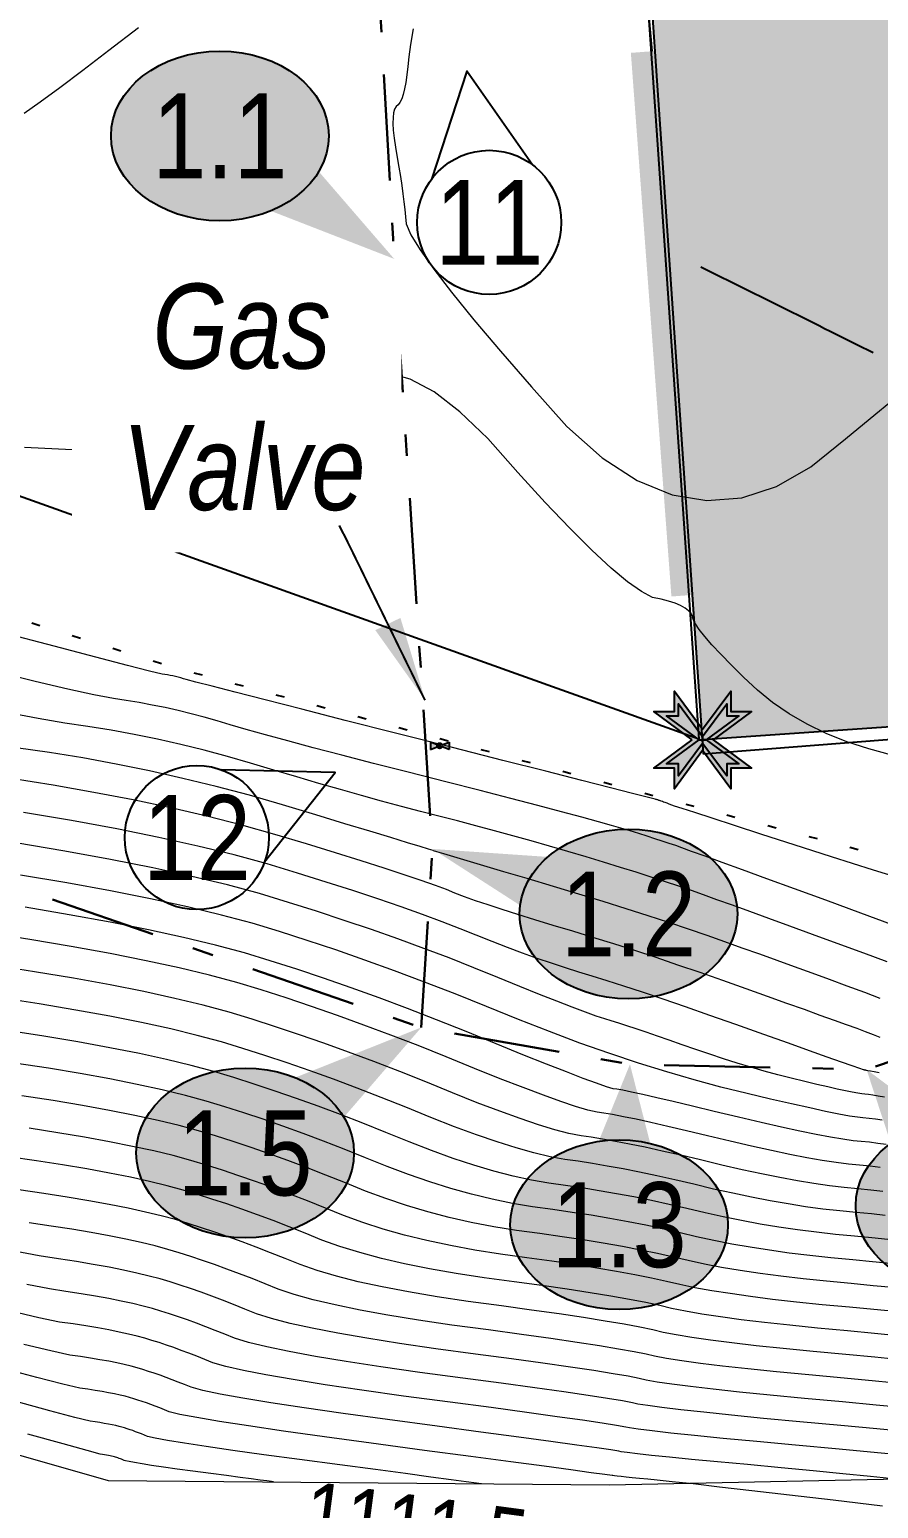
# Model space of a CAD drawing. Extents: x -19176 to -17597, y 5652440 to 5654285.
# Drawn here: x -17834.13 to -17824.12, y 5653109.18 to 5653126.6 of the extents above; entities that cross this region are included whole.
import ezdxf
from ezdxf.enums import TextEntityAlignment as Align

# ---------------------------------------------------------------- set-up
doc = ezdxf.new("R2010")
doc.units = 0
doc.header["$LTSCALE"] = 5
doc.linetypes.add('CENTERLINEX3', pattern=[5, 2.5, -1, 0.5, -1])
doc.linetypes.add('foc-TOPO', pattern=[1, 0.2, -0.8])
for name, color, linetype in [('AS-FENCE', 48, 'foc-FENCE'), ('AS-FENCE-DASH', 48, 'foc-FENCE-DASH'), ('AS-SYMBOL', 7, 'Continuous'), ('CG-NOTES', 7, 'Continuous'), ('F-RW', 190, 'Continuous'), ('L-MON', 1, 'Continuous'), ('P-ELEVATION', 7, 'Continuous'), ('P-PROPOSED', 10, 'Continuous'), ('P-PROPOSED-H', 21, 'Continuous'), ('T-LOW-AREA', 48, 'foc-TOPO')]:
    doc.layers.add(name, color=color, linetype=linetype)
for name, color, linetype, lineweight in [('AS-GENERAL', 48, 'Continuous', 18), ('T-ELEVATION', 48, 'Continuous', 18), ('T-TEXT', 48, 'Continuous', 18)]:
    doc.layers.add(name, color=color, linetype=linetype, lineweight=lineweight)
for name, color, linetype, lineweight, true_color in [('C-TOPO-MAJR', 7, 'Continuous', 15, 0xd3aa5f), ('C-TOPO-MINR', 7, 'Continuous', 13, 0xe9d5af), ('EXISTING PIPE IP', 7, 'CENTERLINEX3', 30, 0x3800e0)]:
    doc.layers.add(name, color=color, linetype=linetype, lineweight=lineweight, true_color=true_color)
doc.layers.add('C-TOPO-MAJR-TEXT', color=7, linetype='Continuous', true_color=0x644b1b)
doc.styles.add('1.0', font='ARIALN.TTF', dxfattribs={"height": 1})
doc.styles.add('80', font='ARIALN.TTF', dxfattribs={"height": 10})
doc.styles.add('80L', font='ARIALN.TTF', dxfattribs={"height": 10})
doc.styles.add('foc-LtypeFont', font='ARIALN.TTF', dxfattribs={"height": 7.35})
doc.styles.get("Standard").update_dxf_attribs({"font": 'ARIALN.TTF'})
doc.linetypes.add('foc-FENCE', pattern='A,10,-1,["X",foc-LtypeFont,S=0.2,R=0,X=-0.625,Y=-0.75],-1.24', length=12.24)
doc.linetypes.add('foc-FENCE-DASH', pattern='A,0.5,-0.5,1,-0.5,1,-0.5,1,-0.5,1,-0.5,["X",foc-LtypeFont,S=0.2,R=0,X=-0.625,Y=-0.75],-0.5', length=7.5)
doc.dimstyles.new('Compass 500', dxfattribs={"dimscale": 0.5, "dimtxt": 0.9, "dimasz": 2, "dimexe": 0.2, "dimexo": 0.0625, "dimgap": 0.5, "dimtad": 0, "dimtih": 1, "dimtoh": 1, "dimzin": 0, "dimdsep": 46, "dimtxsty": '1.0', "dimcen": 0.1, "dimse1": 1, "dimse2": 1, "dimclrd": 256, "dimclrt": 256, "dimaunit": 1, "dimadec": 4, "dimazin": 0, "dimtfac": 0.06, "dimtofl": 0, "dimtmove": 0, "dimatfit": 0, "dimfxl": 0.2, "dimtolj": 1, "dimtzin": 0, "dimlwd": -1, "dimarcsym": 0})

# ---------------------------------------------------------------- blocks, each defined once
blk = doc.blocks.new('VALVE')
h = blk.add_hatch(color=255)
h.dxf.hatch_style = 1
edge = h.paths.add_edge_path()
edge.add_line((-0.33, 0.24), (-1.2, 0.59))
edge.add_line((-1.2, 0.59), (-1.2, -0.59))
edge.add_line((-1.2, -0.59), (-0.33, -0.24))
edge.add_arc((0, 0), 0.411, 215.8775, 324.1225)
edge.add_line((0.33, -0.24), (1.2, -0.59))
edge.add_line((1.2, -0.59), (1.2, 0.59))
edge.add_line((1.2, 0.59), (0.33, 0.24))
edge.add_arc((0, 0), 0.411, 35.8775, 144.1225)
at = {"color": 48}
for p, q in [((-1.1, 0.44), (-1.1, -0.44)), ((-0.29, 0.12), (-1.1, 0.44)), ((0.29, 0.12), (1.1, 0.44)), ((1.1, 0.44), (1.1, -0.44)), ((-1.1, -0.44), (-0.29, -0.12)), ((1.1, -0.44), (0.29, -0.12))]:
    blk.add_line(p, q, dxfattribs=at)
for radius in [0.311, 0.11]:
    blk.add_circle((0, 0), radius, dxfattribs=at)
blk = doc.blocks.new('TEMP')
h = blk.add_hatch(color=255)
h.dxf.hatch_style = 1
h.paths.add_polyline_path([(0, 0.251), (-0.666, 1.152), (-0.666, 0.666), (-1.152, 0.666), (-0.251, 0), (-1.152, -0.666), (-0.666, -0.666), (-0.666, -1.152), (0, -0.251), (0.666, -1.152), (0.666, -0.666), (1.152, -0.666), (0.251, 0), (1.152, 0.666), (0.666, 0.666), (0.666, 1.152)])
h.paths.add_polyline_path([(0.566, 0.849), (0.566, 0.566), (0.849, 0.566), (0.083, 0), (0.849, -0.566), (0.566, -0.566), (0.566, -0.849), (0, -0.083), (-0.566, -0.849), (-0.566, -0.566), (-0.849, -0.566), (-0.083, 0), (-0.849, 0.566), (-0.566, 0.566), (-0.566, 0.849), (0, 0.083)], flags=16)
h = blk.add_hatch(color=1)
h.dxf.hatch_style = 1
h.paths.add_polyline_path([(0, 0.083), (-0.566, 0.849), (-0.566, 0.566), (-0.849, 0.566), (-0.083, 0), (-0.849, -0.566), (-0.566, -0.566), (-0.566, -0.849), (0, -0.083), (0.566, -0.849), (0.566, -0.566), (0.849, -0.566), (0.083, 0), (0.849, 0.566), (0.566, 0.566), (0.566, 0.849)])
at = {"color": 1}
for p, q in [((-0.083, 0), (0.083, 0)), ((0, 0.083), (0, -0.083))]:
    blk.add_line(p, q, dxfattribs=at)
at = {"color": 255, "flags": 128}
blk.add_lwpolyline([(-0.251, 0), (-1.152, 0.666), (-0.666, 0.666), (-0.666, 1.152), (0, 0.251), (0.666, 1.152), (0.666, 0.666), (1.152, 0.666), (0.251, 0), (1.152, -0.666), (0.666, -0.666), (0.666, -1.152), (0, -0.251), (-0.666, -1.152), (-0.666, -0.666), (-1.152, -0.666)], close=True, dxfattribs=at)
at = {"color": 1, "flags": 128}
blk.add_lwpolyline([(-0.083, 0), (-0.849, 0.566), (-0.566, 0.566), (-0.566, 0.849), (0, 0.083), (0.566, 0.849), (0.566, 0.566), (0.849, 0.566), (0.083, 0), (0.849, -0.566), (0.566, -0.566), (0.566, -0.849), (0, -0.083), (-0.566, -0.849), (-0.566, -0.566), (-0.849, -0.566)], close=True, dxfattribs=at)
blk = doc.blocks.new('*U35')
at = {"layer": 'CG-NOTES', "color": 182}
blk.add_lwpolyline([(5.06, 6.81), (-2.64, 17.81), (-6.81, 5.06)], dxfattribs=at)
blk.add_circle((0, 0), 8.49, dxfattribs=at)
at = {"color": 182, "style": '80L'}
blk.add_attdef('#', text='', height=10, dxfattribs=at).set_placement((0, 0), align=Align.MIDDLE_CENTER)
blk = doc.blocks.new('*U36')
at = {"layer": 'CG-NOTES', "color": 182}
blk.add_lwpolyline([(7.98, -2.87), (16.29, 7.66), (2.87, 7.98)], dxfattribs=at)
blk.add_circle((0, 0), 8.49, dxfattribs=at)
at = {"color": 182, "style": '80L'}
blk.add_attdef('#', text='', height=10, dxfattribs=at).set_placement((0, 0), align=Align.MIDDLE_CENTER)
blk = doc.blocks.new('*U45')
at = {"layer": 'P-ELEVATION'}
h = blk.add_hatch(color=111, dxfattribs=at)
h.dxf.hatch_style = 1
edge = h.paths.add_edge_path()
edge.add_ellipse((0, 0), major_axis=(-12.83, 0), ratio=0.779302, start_angle=0, end_angle=360)
at = {"layer": 'P-ELEVATION', "color": 7, "flags": 128}
blk.add_lwpolyline([(0, 0, 12.5, 0, 0), (-11.56, 16.07, 0, 0, 0)], format="xyseb", dxfattribs=at)
at = {"layer": 'P-ELEVATION', "color": 7}
blk.add_ellipse((0, 0), major_axis=(-12.83, 0), ratio=0.779302, dxfattribs=at)
at = {"layer": 'P-ELEVATION', "style": '80'}
blk.add_attdef('ELEVATION', text='', height=10, dxfattribs=at).set_placement((0, 0), align=Align.MIDDLE_CENTER)
blk = doc.blocks.new('*U46')
at = {"layer": 'P-ELEVATION'}
h = blk.add_hatch(color=111, dxfattribs=at)
h.dxf.hatch_style = 1
edge = h.paths.add_edge_path()
edge.add_ellipse((0, 0), major_axis=(-12.83, 0), ratio=0.779302, start_angle=0, end_angle=360)
at = {"layer": 'P-ELEVATION', "color": 7, "flags": 128}
blk.add_lwpolyline([(0, 0, 12.5, 0, 0), (1.28, 18.9, 0, 0, 0)], format="xyseb", dxfattribs=at)
at = {"layer": 'P-ELEVATION', "color": 7}
blk.add_ellipse((0, 0), major_axis=(-12.83, 0), ratio=0.779302, dxfattribs=at)
at = {"layer": 'P-ELEVATION', "style": '80'}
blk.add_attdef('ELEVATION', text='', height=10, dxfattribs=at).set_placement((0, 0), align=Align.MIDDLE_CENTER)
blk = doc.blocks.new('*U48')
at = {"layer": 'P-ELEVATION'}
h = blk.add_hatch(color=111, dxfattribs=at)
h.dxf.hatch_style = 1
edge = h.paths.add_edge_path()
edge.add_ellipse((0, 0), major_axis=(-12.83, 0), ratio=0.779302, start_angle=0, end_angle=360)
at = {"layer": 'P-ELEVATION', "color": 7, "flags": 128}
blk.add_lwpolyline([(0, 0, 12.5, 0, 0), (20.77, 14.78, 0, 0, 0)], format="xyseb", dxfattribs=at)
at = {"layer": 'P-ELEVATION', "color": 7}
blk.add_ellipse((0, 0), major_axis=(-12.83, 0), ratio=0.779302, dxfattribs=at)
at = {"layer": 'P-ELEVATION', "style": '80'}
blk.add_attdef('ELEVATION', text='', height=10, dxfattribs=at).set_placement((0, 0), align=Align.MIDDLE_CENTER)
blk = doc.blocks.new('*U47')
at = {"layer": 'P-ELEVATION'}
h = blk.add_hatch(color=111, dxfattribs=at)
h.dxf.hatch_style = 1
edge = h.paths.add_edge_path()
edge.add_ellipse((0, 0), major_axis=(-12.83, 0), ratio=0.779302, start_angle=0, end_angle=360)
at = {"layer": 'P-ELEVATION', "color": 7, "flags": 128}
blk.add_lwpolyline([(0, 0, 12.5, 0, 0), (-23.1, 7.66, 0, 0, 0)], format="xyseb", dxfattribs=at)
at = {"layer": 'P-ELEVATION', "color": 7}
blk.add_ellipse((0, 0), major_axis=(-12.83, 0), ratio=0.779302, dxfattribs=at)
at = {"layer": 'P-ELEVATION', "style": '80'}
blk.add_attdef('ELEVATION', text='', height=10, dxfattribs=at).set_placement((0, 0), align=Align.MIDDLE_CENTER)
blk = doc.blocks.new('*U49')
at = {"layer": 'P-ELEVATION'}
h = blk.add_hatch(color=111, dxfattribs=at)
h.dxf.hatch_style = 1
edge = h.paths.add_edge_path()
edge.add_ellipse((0, 0), major_axis=(-12.83, 0), ratio=0.779302, start_angle=0, end_angle=360)
at = {"layer": 'P-ELEVATION', "color": 7, "flags": 128}
blk.add_lwpolyline([(0, 0, 12.5, 0, 0), (20.54, -14.49, 0, 0, 0)], format="xyseb", dxfattribs=at)
at = {"layer": 'P-ELEVATION', "color": 7}
blk.add_ellipse((0, 0), major_axis=(-12.83, 0), ratio=0.779302, dxfattribs=at)
at = {"layer": 'P-ELEVATION', "style": '80'}
blk.add_attdef('ELEVATION', text='', height=10, dxfattribs=at).set_placement((0, 0), align=Align.MIDDLE_CENTER)

msp = doc.modelspace()

# ---------------------------------------------------------------- hatches: boundary and pattern name
at = {"layer": 'P-PROPOSED-H'}
h = msp.add_hatch(color=256, dxfattribs=at)
h.dxf.hatch_style = 1
h.paths.add_polyline_path([(-17826.194, 5653118.235), (-17828.254, 5653148.165), (-17798.325, 5653150.225), (-17796.265, 5653120.296)])

# ---------------------------------------------------------------- linework, layer by layer
at = {"layer": 'AS-FENCE', "flags": 128}
for points in [[(-17826.791, 5653126.348), (-17827.017, 5653128.874)], [(-17826.186, 5653118.067), (-17826.313, 5653119.943)]]:
    msp.add_lwpolyline(points, dxfattribs=at)
at = {"layer": 'AS-FENCE-DASH', "ltscale": 0.1, "flags": 128}
msp.add_lwpolyline([(-17827.12, 5653130.024), (-17827.331, 5653132.746), (-17828.493, 5653148.176), (-17813.022, 5653149.257), (-17798.608, 5653150.231), (-17797.454, 5653134.793), (-17796.392, 5653120.419), (-17811.233, 5653119.234), (-17826.186, 5653118.067)], dxfattribs=at)
at = {"layer": 'AS-GENERAL', "const_width": 0.5, "flags": 128}
msp.add_lwpolyline([(-17826.791, 5653126.348), (-17826.313, 5653119.943)], dxfattribs=at)
at = {"layer": 'C-TOPO-MAJR', "flags": 128}
for points in [[(-17823.704, 5653116.554), (-17824.179, 5653116.699), (-17824.676, 5653116.858), (-17825.114, 5653116.999), (-17825.495, 5653117.121), (-17825.817, 5653117.225), (-17826.082, 5653117.311), (-17826.288, 5653117.378), (-17826.436, 5653117.426), (-17826.526, 5653117.456), (-17826.558, 5653117.468), (-17826.587, 5653117.479), (-17826.613, 5653117.488), (-17826.635, 5653117.496), (-17826.654, 5653117.503), (-17826.669, 5653117.509), (-17826.682, 5653117.513), (-17826.691, 5653117.516), (-17826.696, 5653117.518), (-17826.702, 5653117.52), (-17826.709, 5653117.522), (-17826.715, 5653117.525), (-17826.723, 5653117.527), (-17826.73, 5653117.529), (-17826.738, 5653117.532), (-17826.746, 5653117.534), (-17826.755, 5653117.537), (-17826.847, 5653117.561), (-17827.022, 5653117.605), (-17827.28, 5653117.671), (-17827.62, 5653117.758), (-17828.044, 5653117.865), (-17828.551, 5653117.994), (-17829.141, 5653118.144), (-17829.814, 5653118.315), (-17830.407, 5653118.465), (-17830.92, 5653118.596), (-17831.352, 5653118.706), (-17831.705, 5653118.797), (-17831.977, 5653118.867), (-17832.169, 5653118.917), (-17832.281, 5653118.947), (-17832.313, 5653118.956), (-17832.345, 5653118.965), (-17832.377, 5653118.974), (-17832.408, 5653118.981), (-17832.44, 5653118.989), (-17832.472, 5653118.995), (-17832.504, 5653119.001), (-17832.535, 5653119.006), (-17832.567, 5653119.011), (-17832.713, 5653119.046), (-17832.974, 5653119.113), (-17833.348, 5653119.21), (-17833.838, 5653119.338), (-17834.441, 5653119.497)], [(-17824.112, 5653114.312), (-17824.172, 5653114.323), (-17824.217, 5653114.332), (-17824.247, 5653114.338), (-17824.263, 5653114.341), (-17824.265, 5653114.341), (-17824.267, 5653114.341), (-17824.269, 5653114.342), (-17824.272, 5653114.343), (-17824.276, 5653114.343), (-17824.28, 5653114.344), (-17824.285, 5653114.345), (-17824.291, 5653114.347), (-17824.297, 5653114.348), (-17824.343, 5653114.364), (-17824.43, 5653114.395), (-17824.558, 5653114.44), (-17824.726, 5653114.499), (-17824.934, 5653114.573), (-17825.183, 5653114.661), (-17825.472, 5653114.764), (-17825.802, 5653114.882), (-17826.11, 5653114.99), (-17826.396, 5653115.09), (-17826.66, 5653115.18), (-17826.902, 5653115.262), (-17827.123, 5653115.335), (-17827.321, 5653115.398), (-17827.498, 5653115.453), (-17827.653, 5653115.499), (-17827.812, 5653115.549), (-17827.976, 5653115.603), (-17828.144, 5653115.661), (-17828.317, 5653115.723), (-17828.494, 5653115.789), (-17828.676, 5653115.859), (-17828.862, 5653115.933), (-17829.053, 5653116.011), (-17829.264, 5653116.093), (-17829.496, 5653116.179), (-17829.749, 5653116.268), (-17830.023, 5653116.362), (-17830.318, 5653116.459), (-17830.633, 5653116.56), (-17830.969, 5653116.665), (-17831.326, 5653116.773), (-17831.718, 5653116.879), (-17832.144, 5653116.984), (-17832.605, 5653117.086), (-17833.101, 5653117.186), (-17833.632, 5653117.284), (-17834.198, 5653117.379)], [(-17824.07, 5653112.916), (-17824.212, 5653112.931), (-17824.364, 5653112.946), (-17824.526, 5653112.961), (-17824.698, 5653112.982), (-17824.882, 5653113.008), (-17825.077, 5653113.04), (-17825.283, 5653113.078), (-17825.5, 5653113.122), (-17825.729, 5653113.171), (-17825.968, 5653113.226), (-17826.219, 5653113.286), (-17826.453, 5653113.341), (-17826.67, 5653113.391), (-17826.871, 5653113.435), (-17827.055, 5653113.473), (-17827.223, 5653113.505), (-17827.374, 5653113.532), (-17827.509, 5653113.554), (-17827.627, 5653113.569), (-17827.77, 5653113.599), (-17827.937, 5653113.643), (-17828.129, 5653113.701), (-17828.345, 5653113.774), (-17828.586, 5653113.86), (-17828.851, 5653113.961), (-17829.141, 5653114.076), (-17829.456, 5653114.205), (-17829.765, 5653114.328), (-17830.069, 5653114.445), (-17830.367, 5653114.557), (-17830.66, 5653114.662), (-17830.947, 5653114.762), (-17831.229, 5653114.856), (-17831.506, 5653114.945), (-17831.777, 5653115.027), (-17832.08, 5653115.109), (-17832.414, 5653115.189), (-17832.781, 5653115.269), (-17833.179, 5653115.348), (-17833.61, 5653115.427), (-17834.072, 5653115.504), (-17834.566, 5653115.58)], [(-17823.924, 5653111.499), (-17824.177, 5653111.524), (-17824.464, 5653111.551), (-17824.787, 5653111.581), (-17825.088, 5653111.612), (-17825.369, 5653111.644), (-17825.629, 5653111.677), (-17825.868, 5653111.711), (-17826.087, 5653111.745), (-17826.285, 5653111.781), (-17826.463, 5653111.818), (-17826.62, 5653111.856), (-17826.796, 5653111.895), (-17826.992, 5653111.934), (-17827.208, 5653111.973), (-17827.443, 5653112.013), (-17827.697, 5653112.053), (-17827.971, 5653112.094), (-17828.265, 5653112.135), (-17828.578, 5653112.177), (-17828.879, 5653112.224), (-17829.167, 5653112.277), (-17829.444, 5653112.336), (-17829.708, 5653112.401), (-17829.96, 5653112.472), (-17830.199, 5653112.548), (-17830.426, 5653112.631), (-17830.641, 5653112.719), (-17830.853, 5653112.803), (-17831.06, 5653112.883), (-17831.264, 5653112.96), (-17831.464, 5653113.032), (-17831.66, 5653113.1), (-17831.853, 5653113.164), (-17832.042, 5653113.225), (-17832.227, 5653113.281), (-17832.434, 5653113.337), (-17832.663, 5653113.392), (-17832.914, 5653113.446), (-17833.186, 5653113.501), (-17833.48, 5653113.554), (-17833.796, 5653113.607), (-17834.134, 5653113.659)], [(-17823.777, 5653110.083), (-17824.142, 5653110.117), (-17824.565, 5653110.156), (-17825.047, 5653110.201), (-17825.477, 5653110.242), (-17825.855, 5653110.279), (-17826.18, 5653110.313), (-17826.453, 5653110.343), (-17826.674, 5653110.369), (-17826.842, 5653110.392), (-17826.958, 5653110.411), (-17827.021, 5653110.426), (-17827.14, 5653110.448), (-17827.314, 5653110.477), (-17827.544, 5653110.511), (-17827.83, 5653110.553), (-17828.171, 5653110.601), (-17828.568, 5653110.655), (-17829.021, 5653110.716), (-17829.529, 5653110.784), (-17829.988, 5653110.849), (-17830.398, 5653110.911), (-17830.759, 5653110.971), (-17831.07, 5653111.029), (-17831.333, 5653111.084), (-17831.547, 5653111.136), (-17831.711, 5653111.186), (-17831.827, 5653111.233), (-17831.94, 5653111.278), (-17832.051, 5653111.321), (-17832.161, 5653111.362), (-17832.268, 5653111.401), (-17832.374, 5653111.438), (-17832.477, 5653111.472), (-17832.579, 5653111.505), (-17832.678, 5653111.535), (-17832.789, 5653111.565), (-17832.912, 5653111.594), (-17833.047, 5653111.624), (-17833.193, 5653111.653), (-17833.351, 5653111.681), (-17833.52, 5653111.71), (-17833.701, 5653111.738), (-17833.894, 5653111.766), (-17834.161, 5653111.818)], [(-17831.252, 5653109.494), (-17831.252, 5653109.494), (-17831.278, 5653109.497), (-17831.331, 5653109.504), (-17831.41, 5653109.515), (-17831.515, 5653109.529), (-17831.647, 5653109.546), (-17831.806, 5653109.567), (-17831.991, 5653109.592), (-17832.202, 5653109.62), (-17832.388, 5653109.645), (-17832.551, 5653109.668), (-17832.689, 5653109.688), (-17832.802, 5653109.705), (-17832.891, 5653109.72), (-17832.956, 5653109.732), (-17832.996, 5653109.741), (-17833.012, 5653109.747), (-17833.028, 5653109.754), (-17833.043, 5653109.76), (-17833.058, 5653109.765), (-17833.073, 5653109.77), (-17833.087, 5653109.776), (-17833.101, 5653109.78), (-17833.115, 5653109.785), (-17833.129, 5653109.789), (-17833.144, 5653109.793), (-17833.161, 5653109.797), (-17833.179, 5653109.801), (-17833.199, 5653109.805), (-17833.221, 5653109.809), (-17833.244, 5653109.813), (-17833.269, 5653109.817), (-17833.296, 5653109.821), (-17833.451, 5653109.862), (-17833.734, 5653109.94), (-17834.147, 5653110.056)]]:
    msp.add_lwpolyline(points, dxfattribs=at)
at = {"layer": 'C-TOPO-MINR', "flags": 128}
for points in [[(-17832.845, 5653126.626), (-17833.193, 5653126.357), (-17833.502, 5653126.121), (-17833.771, 5653125.918), (-17834.002, 5653125.749), (-17834.193, 5653125.613)], [(-17829.608, 5653126.611), (-17829.638, 5653126.429), (-17829.659, 5653126.282), (-17829.668, 5653126.17), (-17829.68, 5653126.07), (-17829.693, 5653125.982), (-17829.707, 5653125.905), (-17829.724, 5653125.84), (-17829.742, 5653125.787), (-17829.762, 5653125.746), (-17829.784, 5653125.716), (-17829.807, 5653125.697), (-17829.825, 5653125.667), (-17829.838, 5653125.623), (-17829.844, 5653125.567), (-17829.846, 5653125.498), (-17829.841, 5653125.417), (-17829.831, 5653125.323), (-17829.815, 5653125.217), (-17829.794, 5653125.097), (-17829.774, 5653124.983), (-17829.757, 5653124.873), (-17829.741, 5653124.768), (-17829.727, 5653124.668), (-17829.715, 5653124.573), (-17829.705, 5653124.482), (-17829.697, 5653124.396), (-17829.69, 5653124.315), (-17829.633, 5653124.186), (-17829.524, 5653124.008), (-17829.364, 5653123.782), (-17829.153, 5653123.508), (-17828.89, 5653123.185), (-17828.576, 5653122.814), (-17828.211, 5653122.394), (-17827.795, 5653121.927), (-17827.38, 5653121.559), (-17826.967, 5653121.291), (-17826.554, 5653121.123), (-17826.143, 5653121.055), (-17825.734, 5653121.087), (-17825.325, 5653121.219), (-17824.918, 5653121.451), (-17824.512, 5653121.783), (-17824.154, 5653122.075), (-17823.845, 5653122.326)], [(-17823.963, 5653118.055), (-17824.236, 5653118.128), (-17824.494, 5653118.214), (-17824.737, 5653118.311), (-17824.963, 5653118.42), (-17825.174, 5653118.541), (-17825.369, 5653118.674), (-17825.548, 5653118.819), (-17825.712, 5653118.975), (-17825.856, 5653119.117), (-17825.98, 5653119.244), (-17826.085, 5653119.356), (-17826.169, 5653119.452), (-17826.235, 5653119.534), (-17826.28, 5653119.601), (-17826.306, 5653119.653), (-17826.312, 5653119.69), (-17826.33, 5653119.724), (-17826.36, 5653119.757), (-17826.401, 5653119.788), (-17826.454, 5653119.817), (-17826.519, 5653119.844), (-17826.596, 5653119.869), (-17826.684, 5653119.892), (-17826.784, 5653119.913), (-17826.916, 5653119.982), (-17827.079, 5653120.097), (-17827.274, 5653120.26), (-17827.501, 5653120.47), (-17827.76, 5653120.728), (-17828.05, 5653121.032), (-17828.372, 5653121.384), (-17828.725, 5653121.784), (-17829.055, 5653122.1), (-17829.36, 5653122.334), (-17829.641, 5653122.486), (-17829.897, 5653122.555), (-17830.13, 5653122.541), (-17830.338, 5653122.445), (-17830.522, 5653122.266), (-17830.682, 5653122.004), (-17830.854, 5653121.787), (-17831.038, 5653121.612), (-17831.234, 5653121.482), (-17831.443, 5653121.394), (-17831.664, 5653121.351), (-17831.897, 5653121.351), (-17832.142, 5653121.395), (-17832.4, 5653121.482), (-17832.733, 5653121.554), (-17833.142, 5653121.611), (-17833.627, 5653121.653), (-17834.187, 5653121.68)], [(-17823.967, 5653116.062), (-17824.328, 5653116.194), (-17824.741, 5653116.345), (-17825.111, 5653116.48), (-17825.439, 5653116.6), (-17825.724, 5653116.703), (-17825.966, 5653116.792), (-17826.166, 5653116.864), (-17826.324, 5653116.921), (-17826.438, 5653116.963), (-17826.511, 5653116.989), (-17826.588, 5653117.015), (-17826.67, 5653117.043), (-17826.758, 5653117.071), (-17826.85, 5653117.101), (-17826.947, 5653117.131), (-17827.049, 5653117.163), (-17827.157, 5653117.195), (-17827.269, 5653117.228), (-17827.423, 5653117.271), (-17827.618, 5653117.325), (-17827.856, 5653117.388), (-17828.135, 5653117.461), (-17828.455, 5653117.544), (-17828.817, 5653117.637), (-17829.221, 5653117.74), (-17829.667, 5653117.853), (-17830.076, 5653117.958), (-17830.449, 5653118.055), (-17830.785, 5653118.143), (-17831.084, 5653118.223), (-17831.347, 5653118.294), (-17831.574, 5653118.358), (-17831.764, 5653118.413), (-17831.917, 5653118.459), (-17832.071, 5653118.503), (-17832.224, 5653118.543), (-17832.377, 5653118.581), (-17832.53, 5653118.615), (-17832.683, 5653118.646), (-17832.835, 5653118.674), (-17832.988, 5653118.699), (-17833.14, 5653118.721), (-17833.37, 5653118.766), (-17833.677, 5653118.834), (-17834.061, 5653118.925), (-17834.523, 5653119.038)], [(-17824.02, 5653115.621), (-17824.295, 5653115.723), (-17824.607, 5653115.837), (-17824.898, 5653115.943), (-17825.167, 5653116.041), (-17825.414, 5653116.131), (-17825.639, 5653116.213), (-17825.843, 5653116.286), (-17826.026, 5653116.352), (-17826.186, 5653116.41), (-17826.325, 5653116.459), (-17826.474, 5653116.51), (-17826.632, 5653116.563), (-17826.8, 5653116.618), (-17826.977, 5653116.675), (-17827.164, 5653116.733), (-17827.361, 5653116.794), (-17827.567, 5653116.856), (-17827.783, 5653116.919), (-17827.999, 5653116.982), (-17828.215, 5653117.044), (-17828.432, 5653117.105), (-17828.649, 5653117.164), (-17828.866, 5653117.223), (-17829.084, 5653117.28), (-17829.302, 5653117.337), (-17829.52, 5653117.392), (-17829.745, 5653117.451), (-17829.978, 5653117.513), (-17830.217, 5653117.579), (-17830.464, 5653117.649), (-17830.718, 5653117.722), (-17830.979, 5653117.799), (-17831.247, 5653117.879), (-17831.522, 5653117.962), (-17831.797, 5653118.041), (-17832.071, 5653118.113), (-17832.346, 5653118.18), (-17832.62, 5653118.242), (-17832.894, 5653118.298), (-17833.167, 5653118.348), (-17833.441, 5653118.393), (-17833.714, 5653118.432), (-17834.027, 5653118.486), (-17834.38, 5653118.555)], [(-17824.1, 5653115.19), (-17824.284, 5653115.26), (-17824.491, 5653115.335), (-17824.697, 5653115.411), (-17824.904, 5653115.486), (-17825.11, 5653115.56), (-17825.316, 5653115.635), (-17825.522, 5653115.709), (-17825.728, 5653115.783), (-17825.934, 5653115.856), (-17826.14, 5653115.929), (-17826.359, 5653116.005), (-17826.591, 5653116.083), (-17826.837, 5653116.163), (-17827.096, 5653116.246), (-17827.368, 5653116.331), (-17827.653, 5653116.419), (-17827.952, 5653116.509), (-17828.264, 5653116.601), (-17828.537, 5653116.682), (-17828.772, 5653116.752), (-17828.968, 5653116.81), (-17829.126, 5653116.857), (-17829.245, 5653116.892), (-17829.326, 5653116.916), (-17829.368, 5653116.929), (-17829.372, 5653116.931), (-17829.424, 5653116.947), (-17829.525, 5653116.978), (-17829.674, 5653117.023), (-17829.871, 5653117.084), (-17830.117, 5653117.159), (-17830.412, 5653117.248), (-17830.754, 5653117.352), (-17831.146, 5653117.471), (-17831.537, 5653117.583), (-17831.929, 5653117.686), (-17832.321, 5653117.782), (-17832.714, 5653117.869), (-17833.107, 5653117.949), (-17833.5, 5653118.022), (-17833.893, 5653118.086), (-17834.287, 5653118.143)], [(-17824.102, 5653114.73), (-17824.182, 5653114.762), (-17824.273, 5653114.797), (-17824.374, 5653114.834), (-17824.497, 5653114.878), (-17824.641, 5653114.93), (-17824.807, 5653114.99), (-17824.993, 5653115.057), (-17825.202, 5653115.131), (-17825.431, 5653115.213), (-17825.682, 5653115.303), (-17825.955, 5653115.4), (-17826.222, 5653115.493), (-17826.485, 5653115.583), (-17826.742, 5653115.67), (-17826.995, 5653115.753), (-17827.243, 5653115.832), (-17827.487, 5653115.908), (-17827.725, 5653115.981), (-17827.958, 5653116.05), (-17828.174, 5653116.115), (-17828.374, 5653116.177), (-17828.556, 5653116.235), (-17828.721, 5653116.29), (-17828.87, 5653116.34), (-17829.001, 5653116.388), (-17829.115, 5653116.431), (-17829.212, 5653116.471), (-17829.344, 5653116.52), (-17829.511, 5653116.578), (-17829.712, 5653116.646), (-17829.947, 5653116.723), (-17830.218, 5653116.809), (-17830.522, 5653116.904), (-17830.862, 5653117.009), (-17831.236, 5653117.122), (-17831.627, 5653117.231), (-17832.037, 5653117.335), (-17832.463, 5653117.434), (-17832.908, 5653117.528), (-17833.369, 5653117.617), (-17833.849, 5653117.701), (-17834.346, 5653117.78)], [(-17824.052, 5653114.026), (-17824.125, 5653114.039), (-17824.187, 5653114.049), (-17824.24, 5653114.057), (-17824.284, 5653114.062), (-17824.317, 5653114.065), (-17824.366, 5653114.073), (-17824.431, 5653114.085), (-17824.511, 5653114.101), (-17824.607, 5653114.122), (-17824.719, 5653114.147), (-17824.847, 5653114.177), (-17824.99, 5653114.211), (-17825.149, 5653114.249), (-17825.308, 5653114.29), (-17825.468, 5653114.333), (-17825.628, 5653114.379), (-17825.789, 5653114.427), (-17825.95, 5653114.478), (-17826.111, 5653114.531), (-17826.273, 5653114.586), (-17826.436, 5653114.644), (-17826.587, 5653114.697), (-17826.728, 5653114.746), (-17826.858, 5653114.791), (-17826.978, 5653114.831), (-17827.086, 5653114.867), (-17827.184, 5653114.898), (-17827.271, 5653114.925), (-17827.347, 5653114.948), (-17827.449, 5653114.982), (-17827.577, 5653115.028), (-17827.732, 5653115.086), (-17827.912, 5653115.155), (-17828.118, 5653115.237), (-17828.35, 5653115.33), (-17828.608, 5653115.435), (-17828.893, 5653115.551), (-17829.184, 5653115.666), (-17829.482, 5653115.779), (-17829.787, 5653115.891), (-17830.099, 5653116.001), (-17830.418, 5653116.109), (-17830.744, 5653116.216), (-17831.076, 5653116.321), (-17831.416, 5653116.424), (-17831.796, 5653116.526), (-17832.215, 5653116.627), (-17832.675, 5653116.727), (-17833.174, 5653116.826), (-17833.713, 5653116.925), (-17834.292, 5653117.022)], [(-17824.078, 5653113.754), (-17824.158, 5653113.766), (-17824.233, 5653113.775), (-17824.304, 5653113.783), (-17824.369, 5653113.789), (-17824.465, 5653113.804), (-17824.59, 5653113.827), (-17824.746, 5653113.858), (-17824.932, 5653113.899), (-17825.148, 5653113.947), (-17825.395, 5653114.004), (-17825.671, 5653114.07), (-17825.978, 5653114.144), (-17826.293, 5653114.229), (-17826.617, 5653114.323), (-17826.949, 5653114.427), (-17827.29, 5653114.541), (-17827.64, 5653114.664), (-17827.998, 5653114.798), (-17828.365, 5653114.942), (-17828.741, 5653115.096), (-17829.11, 5653115.242), (-17829.472, 5653115.382), (-17829.827, 5653115.515), (-17830.176, 5653115.641), (-17830.519, 5653115.76), (-17830.855, 5653115.872), (-17831.184, 5653115.977), (-17831.506, 5653116.075), (-17831.867, 5653116.172), (-17832.265, 5653116.268), (-17832.701, 5653116.363), (-17833.175, 5653116.457), (-17833.687, 5653116.55), (-17834.237, 5653116.642)], [(-17824.031, 5653113.469), (-17824.129, 5653113.482), (-17824.226, 5653113.494), (-17824.324, 5653113.504), (-17824.421, 5653113.513), (-17824.543, 5653113.53), (-17824.688, 5653113.554), (-17824.857, 5653113.586), (-17825.049, 5653113.625), (-17825.266, 5653113.672), (-17825.506, 5653113.727), (-17825.77, 5653113.789), (-17826.058, 5653113.858), (-17826.315, 5653113.92), (-17826.541, 5653113.974), (-17826.736, 5653114.019), (-17826.9, 5653114.057), (-17827.033, 5653114.086), (-17827.135, 5653114.108), (-17827.206, 5653114.121), (-17827.247, 5653114.126), (-17827.326, 5653114.149), (-17827.445, 5653114.19), (-17827.603, 5653114.247), (-17827.8, 5653114.323), (-17828.036, 5653114.415), (-17828.312, 5653114.526), (-17828.627, 5653114.654), (-17828.982, 5653114.799), (-17829.33, 5653114.938), (-17829.672, 5653115.07), (-17830.008, 5653115.196), (-17830.338, 5653115.315), (-17830.662, 5653115.427), (-17830.979, 5653115.533), (-17831.291, 5653115.633), (-17831.596, 5653115.725), (-17831.938, 5653115.817), (-17832.315, 5653115.908), (-17832.728, 5653115.998), (-17833.177, 5653116.087), (-17833.661, 5653116.176), (-17834.182, 5653116.263)], [(-17824.1, 5653113.199), (-17824.219, 5653113.212), (-17824.344, 5653113.225), (-17824.473, 5653113.237), (-17824.62, 5653113.256), (-17824.785, 5653113.281), (-17824.967, 5653113.313), (-17825.166, 5653113.352), (-17825.383, 5653113.397), (-17825.617, 5653113.449), (-17825.869, 5653113.507), (-17826.138, 5653113.572), (-17826.384, 5653113.631), (-17826.605, 5653113.682), (-17826.803, 5653113.727), (-17826.978, 5653113.765), (-17827.128, 5653113.796), (-17827.255, 5653113.82), (-17827.358, 5653113.837), (-17827.437, 5653113.848), (-17827.548, 5653113.874), (-17827.691, 5653113.916), (-17827.866, 5653113.974), (-17828.072, 5653114.048), (-17828.311, 5653114.138), (-17828.582, 5653114.243), (-17828.884, 5653114.365), (-17829.219, 5653114.502), (-17829.548, 5653114.633), (-17829.87, 5653114.758), (-17830.188, 5653114.876), (-17830.499, 5653114.989), (-17830.805, 5653115.095), (-17831.104, 5653115.195), (-17831.398, 5653115.289), (-17831.687, 5653115.376), (-17832.009, 5653115.463), (-17832.365, 5653115.549), (-17832.754, 5653115.634), (-17833.178, 5653115.718), (-17833.636, 5653115.801), (-17834.127, 5653115.883), (-17834.652, 5653115.965)], [(-17824.041, 5653112.632), (-17824.205, 5653112.65), (-17824.384, 5653112.667), (-17824.578, 5653112.685), (-17824.776, 5653112.708), (-17824.98, 5653112.735), (-17825.188, 5653112.768), (-17825.4, 5653112.805), (-17825.618, 5653112.846), (-17825.84, 5653112.893), (-17826.067, 5653112.944), (-17826.299, 5653113), (-17826.521, 5653113.052), (-17826.734, 5653113.099), (-17826.938, 5653113.142), (-17827.133, 5653113.181), (-17827.318, 5653113.215), (-17827.494, 5653113.245), (-17827.66, 5653113.27), (-17827.817, 5653113.291), (-17827.991, 5653113.324), (-17828.183, 5653113.37), (-17828.392, 5653113.428), (-17828.618, 5653113.499), (-17828.861, 5653113.583), (-17829.121, 5653113.678), (-17829.398, 5653113.787), (-17829.693, 5653113.908), (-17829.983, 5653114.023), (-17830.267, 5653114.133), (-17830.546, 5653114.237), (-17830.821, 5653114.336), (-17831.09, 5653114.43), (-17831.354, 5653114.518), (-17831.613, 5653114.601), (-17831.867, 5653114.678), (-17832.151, 5653114.754), (-17832.464, 5653114.83), (-17832.807, 5653114.905), (-17833.181, 5653114.979), (-17833.584, 5653115.052), (-17834.017, 5653115.125), (-17834.479, 5653115.196)], [(-17824.012, 5653112.349), (-17824.198, 5653112.368), (-17824.404, 5653112.388), (-17824.63, 5653112.409), (-17824.854, 5653112.434), (-17825.077, 5653112.462), (-17825.298, 5653112.495), (-17825.517, 5653112.531), (-17825.735, 5653112.571), (-17825.951, 5653112.615), (-17826.166, 5653112.663), (-17826.379, 5653112.714), (-17826.59, 5653112.763), (-17826.799, 5653112.808), (-17827.006, 5653112.85), (-17827.21, 5653112.889), (-17827.413, 5653112.924), (-17827.613, 5653112.957), (-17827.811, 5653112.986), (-17828.007, 5653113.012), (-17828.213, 5653113.049), (-17828.429, 5653113.097), (-17828.655, 5653113.155), (-17828.89, 5653113.225), (-17829.135, 5653113.305), (-17829.39, 5653113.396), (-17829.655, 5653113.498), (-17829.93, 5653113.61), (-17830.2, 5653113.718), (-17830.465, 5653113.82), (-17830.726, 5653113.918), (-17830.982, 5653114.01), (-17831.232, 5653114.097), (-17831.479, 5653114.18), (-17831.72, 5653114.257), (-17831.957, 5653114.329), (-17832.222, 5653114.4), (-17832.514, 5653114.47), (-17832.834, 5653114.54), (-17833.182, 5653114.609), (-17833.558, 5653114.678), (-17833.961, 5653114.745), (-17834.393, 5653114.812)], [(-17823.982, 5653112.066), (-17824.191, 5653112.087), (-17824.424, 5653112.109), (-17824.682, 5653112.133), (-17824.932, 5653112.16), (-17825.174, 5653112.189), (-17825.408, 5653112.222), (-17825.634, 5653112.258), (-17825.852, 5653112.296), (-17826.063, 5653112.337), (-17826.265, 5653112.381), (-17826.459, 5653112.428), (-17826.659, 5653112.473), (-17826.863, 5653112.517), (-17827.073, 5653112.558), (-17827.288, 5653112.597), (-17827.507, 5653112.634), (-17827.732, 5653112.669), (-17827.962, 5653112.702), (-17828.198, 5653112.734), (-17828.435, 5653112.774), (-17828.675, 5653112.824), (-17828.918, 5653112.882), (-17829.163, 5653112.95), (-17829.41, 5653113.027), (-17829.66, 5653113.113), (-17829.912, 5653113.209), (-17830.167, 5653113.313), (-17830.418, 5653113.413), (-17830.664, 5653113.508), (-17830.905, 5653113.598), (-17831.142, 5653113.684), (-17831.375, 5653113.765), (-17831.604, 5653113.841), (-17831.828, 5653113.913), (-17832.047, 5653113.979), (-17832.292, 5653114.045), (-17832.564, 5653114.111), (-17832.861, 5653114.176), (-17833.183, 5653114.24), (-17833.532, 5653114.303), (-17833.906, 5653114.366), (-17834.306, 5653114.428)], [(-17823.953, 5653111.782), (-17824.184, 5653111.805), (-17824.444, 5653111.83), (-17824.734, 5653111.857), (-17825.01, 5653111.886), (-17825.271, 5653111.917), (-17825.518, 5653111.949), (-17825.751, 5653111.984), (-17825.97, 5653112.021), (-17826.174, 5653112.059), (-17826.364, 5653112.1), (-17826.539, 5653112.142), (-17826.727, 5653112.184), (-17826.928, 5653112.225), (-17827.14, 5653112.265), (-17827.365, 5653112.305), (-17827.602, 5653112.344), (-17827.852, 5653112.381), (-17828.114, 5653112.419), (-17828.388, 5653112.455), (-17828.657, 5653112.499), (-17828.921, 5653112.55), (-17829.181, 5653112.609), (-17829.435, 5653112.676), (-17829.685, 5653112.75), (-17829.93, 5653112.831), (-17830.169, 5653112.92), (-17830.404, 5653113.016), (-17830.635, 5653113.108), (-17830.862, 5653113.196), (-17831.085, 5653113.279), (-17831.303, 5653113.358), (-17831.518, 5653113.432), (-17831.728, 5653113.503), (-17831.935, 5653113.569), (-17832.137, 5653113.63), (-17832.363, 5653113.691), (-17832.613, 5653113.751), (-17832.887, 5653113.811), (-17833.185, 5653113.87), (-17833.506, 5653113.929), (-17833.851, 5653113.986), (-17834.22, 5653114.043)], [(-17823.894, 5653111.216), (-17824.17, 5653111.242), (-17824.485, 5653111.272), (-17824.839, 5653111.305), (-17825.166, 5653111.338), (-17825.466, 5653111.371), (-17825.739, 5653111.404), (-17825.985, 5653111.437), (-17826.204, 5653111.47), (-17826.397, 5653111.504), (-17826.562, 5653111.537), (-17826.7, 5653111.57), (-17826.865, 5653111.605), (-17827.057, 5653111.642), (-17827.275, 5653111.681), (-17827.52, 5653111.721), (-17827.792, 5653111.763), (-17828.091, 5653111.806), (-17828.416, 5653111.851), (-17828.768, 5653111.898), (-17829.101, 5653111.949), (-17829.413, 5653112.004), (-17829.707, 5653112.063), (-17829.98, 5653112.127), (-17830.234, 5653112.194), (-17830.469, 5653112.266), (-17830.683, 5653112.342), (-17830.878, 5653112.422), (-17831.07, 5653112.498), (-17831.258, 5653112.571), (-17831.443, 5653112.64), (-17831.625, 5653112.706), (-17831.803, 5653112.768), (-17831.978, 5653112.826), (-17832.149, 5653112.881), (-17832.318, 5653112.932), (-17832.505, 5653112.982), (-17832.713, 5653113.032), (-17832.94, 5653113.082), (-17833.187, 5653113.131), (-17833.454, 5653113.18), (-17833.741, 5653113.227), (-17834.047, 5653113.275), (-17834.373, 5653113.322)], [(-17823.865, 5653110.933), (-17824.163, 5653110.961), (-17824.505, 5653110.993), (-17824.891, 5653111.029), (-17825.244, 5653111.064), (-17825.563, 5653111.098), (-17825.849, 5653111.131), (-17826.102, 5653111.164), (-17826.322, 5653111.195), (-17826.508, 5653111.226), (-17826.661, 5653111.255), (-17826.78, 5653111.284), (-17826.934, 5653111.316), (-17827.121, 5653111.351), (-17827.342, 5653111.388), (-17827.598, 5653111.429), (-17827.887, 5653111.472), (-17828.21, 5653111.518), (-17828.567, 5653111.568), (-17828.958, 5653111.619), (-17829.322, 5653111.674), (-17829.66, 5653111.731), (-17829.97, 5653111.79), (-17830.253, 5653111.852), (-17830.509, 5653111.917), (-17830.738, 5653111.983), (-17830.94, 5653112.053), (-17831.115, 5653112.125), (-17831.288, 5653112.193), (-17831.457, 5653112.259), (-17831.623, 5653112.321), (-17831.786, 5653112.38), (-17831.946, 5653112.435), (-17832.103, 5653112.487), (-17832.257, 5653112.537), (-17832.408, 5653112.583), (-17832.576, 5653112.628), (-17832.763, 5653112.673), (-17832.967, 5653112.717), (-17833.189, 5653112.761), (-17833.428, 5653112.805), (-17833.686, 5653112.848), (-17833.961, 5653112.891), (-17834.254, 5653112.933)], [(-17823.836, 5653110.649), (-17824.156, 5653110.68), (-17824.525, 5653110.714), (-17824.943, 5653110.753), (-17825.322, 5653110.79), (-17825.661, 5653110.825), (-17825.96, 5653110.858), (-17826.219, 5653110.89), (-17826.439, 5653110.92), (-17826.619, 5653110.948), (-17826.76, 5653110.974), (-17826.86, 5653110.998), (-17827.002, 5653111.027), (-17827.185, 5653111.059), (-17827.41, 5653111.096), (-17827.675, 5653111.137), (-17827.982, 5653111.182), (-17828.33, 5653111.231), (-17828.718, 5653111.284), (-17829.149, 5653111.341), (-17829.544, 5653111.399), (-17829.906, 5653111.458), (-17830.233, 5653111.517), (-17830.525, 5653111.578), (-17830.784, 5653111.639), (-17831.008, 5653111.701), (-17831.197, 5653111.764), (-17831.352, 5653111.827), (-17831.505, 5653111.888), (-17831.655, 5653111.946), (-17831.802, 5653112.001), (-17831.947, 5653112.053), (-17832.088, 5653112.103), (-17832.228, 5653112.149), (-17832.364, 5653112.193), (-17832.498, 5653112.233), (-17832.647, 5653112.274), (-17832.813, 5653112.313), (-17832.993, 5653112.353), (-17833.19, 5653112.392), (-17833.402, 5653112.43), (-17833.631, 5653112.469), (-17833.874, 5653112.506), (-17834.134, 5653112.544)], [(-17823.806, 5653110.366), (-17824.149, 5653110.398), (-17824.545, 5653110.435), (-17824.995, 5653110.477), (-17825.4, 5653110.516), (-17825.758, 5653110.552), (-17826.07, 5653110.586), (-17826.336, 5653110.616), (-17826.556, 5653110.645), (-17826.731, 5653110.67), (-17826.859, 5653110.692), (-17826.941, 5653110.712), (-17827.071, 5653110.738), (-17827.25, 5653110.768), (-17827.477, 5653110.804), (-17827.753, 5653110.845), (-17828.077, 5653110.891), (-17828.449, 5653110.943), (-17828.87, 5653111), (-17829.339, 5653111.062), (-17829.766, 5653111.124), (-17830.152, 5653111.185), (-17830.496, 5653111.244), (-17830.798, 5653111.303), (-17831.058, 5653111.361), (-17831.277, 5653111.418), (-17831.454, 5653111.475), (-17831.59, 5653111.53), (-17831.723, 5653111.583), (-17831.853, 5653111.634), (-17831.981, 5653111.682), (-17832.107, 5653111.727), (-17832.231, 5653111.77), (-17832.352, 5653111.811), (-17832.471, 5653111.849), (-17832.588, 5653111.884), (-17832.718, 5653111.919), (-17832.862, 5653111.954), (-17833.02, 5653111.988), (-17833.191, 5653112.022), (-17833.377, 5653112.056), (-17833.575, 5653112.089), (-17833.788, 5653112.122), (-17834.014, 5653112.155), (-17834.304, 5653112.21)], [(-17823.748, 5653109.799), (-17824.134, 5653109.835), (-17824.585, 5653109.877), (-17825.1, 5653109.925), (-17825.555, 5653109.968), (-17825.952, 5653110.006), (-17826.291, 5653110.04), (-17826.57, 5653110.069), (-17826.791, 5653110.094), (-17826.953, 5653110.114), (-17827.056, 5653110.13), (-17827.101, 5653110.14), (-17827.209, 5653110.159), (-17827.379, 5653110.185), (-17827.612, 5653110.219), (-17827.908, 5653110.261), (-17828.266, 5653110.31), (-17828.688, 5653110.368), (-17829.172, 5653110.433), (-17829.719, 5653110.505), (-17830.21, 5653110.574), (-17830.644, 5653110.638), (-17831.022, 5653110.698), (-17831.343, 5653110.754), (-17831.608, 5653110.806), (-17831.816, 5653110.854), (-17831.968, 5653110.897), (-17832.064, 5653110.936), (-17832.158, 5653110.973), (-17832.25, 5653111.009), (-17832.34, 5653111.043), (-17832.429, 5653111.075), (-17832.516, 5653111.105), (-17832.602, 5653111.134), (-17832.686, 5653111.161), (-17832.768, 5653111.186), (-17832.86, 5653111.21), (-17832.962, 5653111.235), (-17833.073, 5653111.259), (-17833.194, 5653111.283), (-17833.325, 5653111.307), (-17833.465, 5653111.33), (-17833.615, 5653111.354), (-17833.775, 5653111.377), (-17834.019, 5653111.427), (-17834.349, 5653111.505)], [(-17823.915, 5653109.527), (-17824.216, 5653109.558), (-17824.542, 5653109.59), (-17824.893, 5653109.624), (-17825.268, 5653109.66), (-17825.667, 5653109.697), (-17826.02, 5653109.73), (-17826.326, 5653109.759), (-17826.585, 5653109.785), (-17826.798, 5653109.806), (-17826.964, 5653109.824), (-17827.083, 5653109.838), (-17827.155, 5653109.848), (-17827.181, 5653109.854), (-17827.277, 5653109.87), (-17827.443, 5653109.894), (-17827.679, 5653109.927), (-17827.985, 5653109.969), (-17828.361, 5653110.02), (-17828.807, 5653110.08), (-17829.323, 5653110.149), (-17829.909, 5653110.227), (-17830.432, 5653110.299), (-17830.89, 5653110.365), (-17831.285, 5653110.425), (-17831.616, 5653110.48), (-17831.883, 5653110.528), (-17832.086, 5653110.571), (-17832.225, 5653110.608), (-17832.301, 5653110.639), (-17832.375, 5653110.668), (-17832.448, 5653110.697), (-17832.52, 5653110.723), (-17832.59, 5653110.749), (-17832.659, 5653110.773), (-17832.727, 5653110.795), (-17832.793, 5653110.817), (-17832.858, 5653110.836), (-17832.931, 5653110.856), (-17833.012, 5653110.875), (-17833.1, 5653110.895), (-17833.195, 5653110.914), (-17833.299, 5653110.932), (-17833.41, 5653110.951), (-17833.529, 5653110.969), (-17833.655, 5653110.988), (-17833.877, 5653111.036), (-17834.195, 5653111.114)], [(-17824.075, 5653109.209), (-17824.656, 5653109.278), (-17825.169, 5653109.338), (-17825.616, 5653109.39), (-17825.995, 5653109.433), (-17826.307, 5653109.469), (-17826.552, 5653109.496), (-17826.73, 5653109.514), (-17826.841, 5653109.525), (-17826.939, 5653109.534), (-17827.024, 5653109.542), (-17827.096, 5653109.549), (-17827.155, 5653109.555), (-17827.201, 5653109.56), (-17827.234, 5653109.564), (-17827.254, 5653109.567), (-17827.262, 5653109.568), (-17827.346, 5653109.58), (-17827.508, 5653109.602), (-17827.747, 5653109.635), (-17828.063, 5653109.677), (-17828.456, 5653109.73), (-17828.927, 5653109.792), (-17829.474, 5653109.865), (-17830.1, 5653109.948), (-17830.653, 5653110.024), (-17831.136, 5653110.092), (-17831.548, 5653110.152), (-17831.888, 5653110.205), (-17832.157, 5653110.251), (-17832.355, 5653110.289), (-17832.482, 5653110.319), (-17832.538, 5653110.342), (-17832.593, 5653110.364), (-17832.646, 5653110.384), (-17832.699, 5653110.404), (-17832.751, 5653110.423), (-17832.802, 5653110.44), (-17832.852, 5653110.457), (-17832.901, 5653110.473), (-17832.949, 5653110.487), (-17833.002, 5653110.502), (-17833.061, 5653110.516), (-17833.126, 5653110.53), (-17833.197, 5653110.544), (-17833.273, 5653110.558), (-17833.355, 5653110.572), (-17833.442, 5653110.585), (-17833.535, 5653110.599), (-17833.735, 5653110.644), (-17834.042, 5653110.722), (-17834.455, 5653110.833)], [(-17828.801, 5653109.472), (-17828.801, 5653109.472), (-17828.861, 5653109.48), (-17828.98, 5653109.496), (-17829.159, 5653109.519), (-17829.397, 5653109.551), (-17829.695, 5653109.591), (-17830.052, 5653109.638), (-17830.469, 5653109.694), (-17830.946, 5653109.757), (-17831.367, 5653109.814), (-17831.734, 5653109.865), (-17832.045, 5653109.91), (-17832.301, 5653109.949), (-17832.502, 5653109.982), (-17832.648, 5653110.009), (-17832.739, 5653110.03), (-17832.775, 5653110.045), (-17832.81, 5653110.059), (-17832.845, 5653110.072), (-17832.878, 5653110.085), (-17832.912, 5653110.097), (-17832.944, 5653110.108), (-17832.976, 5653110.119), (-17833.008, 5653110.129), (-17833.039, 5653110.138), (-17833.073, 5653110.147), (-17833.111, 5653110.157), (-17833.153, 5653110.166), (-17833.198, 5653110.175), (-17833.247, 5653110.183), (-17833.3, 5653110.192), (-17833.356, 5653110.201), (-17833.415, 5653110.21), (-17833.593, 5653110.253), (-17833.888, 5653110.331), (-17834.301, 5653110.445)]]:
    msp.add_lwpolyline(points, dxfattribs=at)
at = {"layer": 'EXISTING PIPE IP', "ltscale": 0.1, "flags": 128}
for points in [[(-17829.512, 5653114.847), (-17829.379, 5653116.949), (-17829.83, 5653123.901), (-17830.335, 5653132.921), (-17830.949, 5653141.199), (-17831.523, 5653146.755), (-17831.373, 5653149.865), (-17830.633, 5653150.535), (-17829.555, 5653151.226), (-17820.597, 5653151.59), (-17812.15, 5653152.012), (-17804.789, 5653152.494), (-17789.185, 5653153.655)], [(-17823.397, 5653127.429), (-17823.05, 5653122.906), (-17822.915, 5653118.615), (-17822.849, 5653115.648), (-17823.372, 5653114.651), (-17824.263, 5653114.352), (-17827.051, 5653114.413), (-17829.512, 5653114.847), (-17838.026, 5653117.8), (-17838.347, 5653117.93)]]:
    msp.add_lwpolyline(points, dxfattribs=at)
at = {"layer": 'F-RW'}
for p, q in [((-17826.239, 5653118.244), (-17870.885, 5653134.208)), ((-17827.22, 5653132.345), (-17826.239, 5653118.244))]:
    msp.add_line(p, q, dxfattribs=at)
at = {"layer": 'P-PROPOSED'}
msp.add_lwpolyline([(-17826.194, 5653118.235), (-17828.254, 5653148.165), (-17798.325, 5653150.225), (-17796.265, 5653120.296)], close=True, dxfattribs=at)
at = {"layer": 'T-ELEVATION', "ltscale": 0.1, "flags": 128}
msp.add_lwpolyline([(-17849.287, 5653115.022), (-17841.992, 5653112.022), (-17833.201, 5653109.511), (-17827.293, 5653109.458), (-17822.735, 5653109.554), (-17815.26, 5653106.273)], dxfattribs=at)
at = {"layer": 'T-LOW-AREA', "ltscale": 0.1, "flags": 128}
msp.add_lwpolyline([(-17848.427, 5653124.062), (-17840.687, 5653121.673), (-17832.417, 5653119.086), (-17826.712, 5653117.563), (-17822.239, 5653116.387), (-17815.613, 5653114.63)], dxfattribs=at)

# ---------------------------------------------------------------- block references
at = {"xscale": 0.1000155304115623, "yscale": 0.1000155304115623, "zscale": 0.1000155304115623}
for name, p, values in [('*U47', (-17827.068, 5653116.184), {'ELEVATION': '1.2'}), ('*U48', (-17831.588, 5653113.369), {'ELEVATION': '1.5'}), ('*U46', (-17827.179, 5653112.523), {'ELEVATION': '1.3'}), ('*U45', (-17823.106, 5653112.745), {'ELEVATION': '0.9'})]:
    msp.add_blockref(name, p, dxfattribs=at).add_auto_attribs(values)
at = {"layer": 'AS-SYMBOL', "xscale": 0.1, "yscale": 0.1, "zscale": 0.1}
msp.add_blockref('VALVE', (-17829.293, 5653118.166), dxfattribs=at)
at = {"layer": 'CG-NOTES', "xscale": 0.1, "yscale": 0.1, "zscale": 0.1}
for name, p, values in [('*U35', (-17828.71, 5653124.332), {'#': '11'}), ('*U36', (-17832.156, 5653117.085), {'#': '12'})]:
    msp.add_blockref(name, p, dxfattribs=at).add_auto_attribs(values)
at = {"layer": 'L-MON', "color": 1, "xscale": 0.5, "yscale": 0.5, "zscale": 0.5}
msp.add_blockref('TEMP', (-17826.194, 5653118.235), dxfattribs=at)

# ---------------------------------------------------------------- texts
at = {"layer": 'C-TOPO-MAJR-TEXT', "insert": (-17829.578, 5653108.954, 1111.5), "char_height": 0.75, "attachment_point": 5, "rotation": 352.4294}
msp.add_mtext('1111.5', dxfattribs=at)

# ---------------------------------------------------------------- leaders
at = {"layer": 'T-TEXT', "path_type": 1}
msp.add_leader([(-17826.216, 5653123.809), (-17824.185, 5653122.8)], dimstyle='Compass 500', override={"dimgap": 0.5, "dimtad": 0}, dxfattribs=at)

# ---------------------------------------------------------------- next in the draw order: texts
at = {"layer": 'T-TEXT', "insert": (-17833.128, 5653123.61), "char_height": 1, "attachment_point": 1, "style": '80L', "bg_fill": 2}
msp.add_mtext_dynamic_manual_height_columns('\\pi0.4476;{\\fArial Narrow|b0|i1|c0|p34;Gas\\P\\pi0.093913;Valve}', width=2.88291, gutter_width=50, heights=[0], dxfattribs=at)

# ---------------------------------------------------------------- next in the draw order: block references
at = {"xscale": 0.1000155304115623, "yscale": 0.1000155304115623, "zscale": 0.1000155304115623}
msp.add_blockref('*U49', (-17831.884, 5653125.351), dxfattribs=at).add_auto_attribs({'ELEVATION': '1.1'})

# ---------------------------------------------------------------- next in the draw order: leaders
at = {"layer": 'T-TEXT', "path_type": 1}
msp.add_leader([(-17829.464, 5653118.702), (-17830.473, 5653120.759)], dimstyle='Compass 500', override={"dimgap": 0.5, "dimtad": 0}, dxfattribs=at)

doc.saveas('drawing.dxf')
